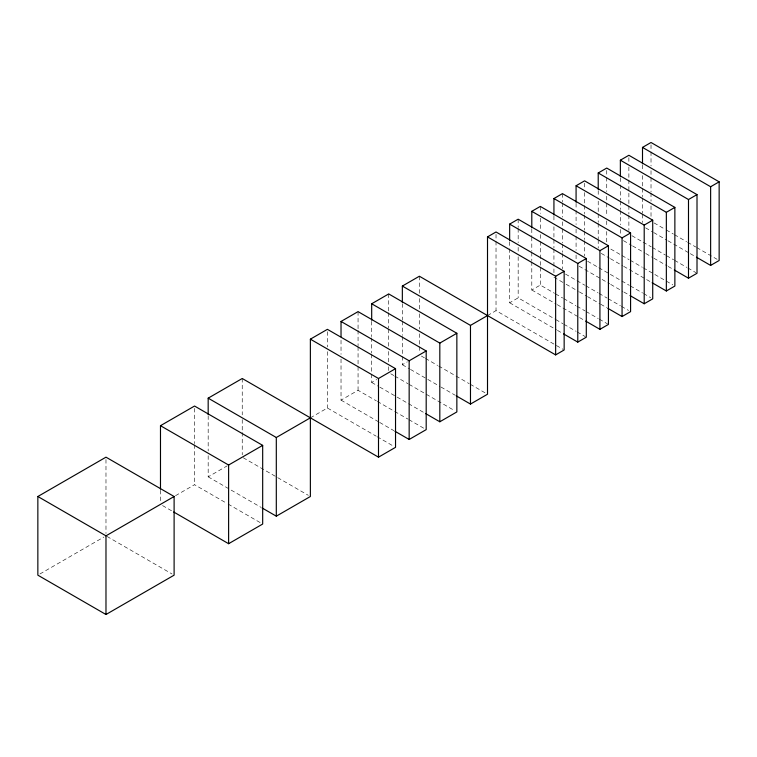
<?xml version="1.0" encoding="UTF-8"?>
<svg xmlns="http://www.w3.org/2000/svg" width="757" height="757" viewBox="0 0 757 757"><rect width="100%" height="100%" fill="white"/><g stroke="black" fill="none" stroke-linecap="round" stroke-linejoin="round"><path stroke-width="0.57" stroke-dasharray="3.79 2.84" d="M39.884 573.995L103.946 537.016M175.51 495.693L194.549 484.707L227.091 503.49M208.175 455.705L208.175 476.834L227.214 465.848M310.37 417.836L327.403 408.004L376.21 436.183M341.029 359.036L341.029 400.131L358.061 390.3L376.361 400.869M371.687 354.257L371.687 382.436L376.693 379.541M402.346 356.519L402.346 364.732L407.351 361.837M487.508 315.565L496.024 310.644L563.142 349.393M509.65 248.769L509.65 302.781L518.167 297.861L554.777 319M531.793 261.818L531.793 289.997L540.309 285.077L554.54 293.3M654.067 222.927L665.252 229.38M666.274 229.967L673.389 234.074M674.411 234.67L686.608 241.71M687.63 242.297L695.759 246.99M696.781 247.577L717.116 259.32M645.551 227.838L652.676 231.954M653.688 232.541L666.908 240.168M667.929 240.754L689.277 253.084M690.299 253.671L695.38 256.604M631.925 235.711L642.097 241.578M643.109 242.164L651.247 246.858M652.269 247.454L665.488 255.081M666.501 255.667L673.616 259.774M674.638 260.361L686.836 267.41M687.858 267.997L695.995 272.69M623.408 240.622L631.546 245.325M632.568 245.911L644.765 252.952M645.787 253.538L652.903 257.654M653.916 258.241L667.135 265.868M668.157 266.455L673.238 269.388M610.804 249.081L620.967 254.948M621.989 255.535L629.105 259.642M630.127 260.228L642.324 267.278M643.346 267.864L672.831 284.887M601.266 253.406L609.404 258.109M610.426 258.695L622.623 265.735M623.645 266.322L651.096 282.172M587.64 261.279L597.812 267.145M598.825 267.732L629.332 285.342M630.354 285.928L642.551 292.978M643.573 293.565L650.689 297.671M579.124 266.19L609.631 283.809M610.653 284.395L622.85 291.436M623.872 292.022L628.953 294.956M565.498 274.062L584.82 285.209M585.842 285.796L598.039 292.845M599.061 293.432L607.19 298.126M608.212 298.712L620.409 305.762M621.431 306.348L628.547 310.455M553.935 277.213L565.119 283.676M566.141 284.263L578.339 291.303M579.36 291.89L586.476 295.996M587.489 296.593L599.695 303.633M600.708 304.219L606.811 307.739M555.562 293.886L562.678 297.993M563.7 298.58L575.897 305.629M576.919 306.216L585.047 310.909M586.069 311.496L598.267 318.546M599.289 319.132L607.426 323.826M531.793 289.997L556.196 304.087M557.218 304.674L578.566 317.003M579.588 317.59L584.669 320.523M555.789 319.586L562.905 323.693M563.927 324.28L576.124 331.329M577.146 331.916L585.284 336.61M509.65 302.781L556.423 329.787M557.445 330.374L562.527 333.307M421.412 356.074L424.459 357.834M425.481 358.421L437.678 365.47M438.7 366.057L454.966 375.444M455.988 376.03L469.208 383.667M470.22 384.253L485.474 393.063M402.346 364.732L409.461 368.839M410.483 369.425L426.749 378.822M427.771 379.408L439.968 386.458M440.99 387.045L455.222 395.258M390.754 373.778L393.801 375.538M394.823 376.125L408.042 383.752M409.054 384.338L454.815 410.758M371.687 382.436L378.803 386.543M379.825 387.13L424.563 412.962M377.383 401.456L393.649 410.852M394.671 411.439L407.891 419.066M408.903 419.652L424.157 428.462M341.029 400.131L378.651 421.857M379.673 422.444L393.905 430.667M377.232 436.77L393.498 446.166M243.252 457.758L308.336 495.333M208.175 476.834L261.051 507.37M228.103 504.077L261.667 523.447M162.518 505.544L172.691 511.42M106.992 536.429L172.076 573.995M651.02 144.842L651.02 150.709M651.02 151.883L651.02 165.972M651.02 170.675L651.02 176.542M651.02 177.715L651.02 191.805M651.02 192.978L651.02 201.201M651.02 205.895L651.02 217.638M642.504 165.026L642.504 170.893M642.504 175.586L642.504 187.329M642.504 188.502L642.504 196.725M642.504 197.899L642.504 213.162M642.504 214.335L642.504 222.558M628.878 157.626L628.878 162.32M628.878 167.023L628.878 178.756M628.878 179.929L628.878 204.589M628.878 205.762L628.878 213.985M628.878 215.158L628.878 230.421M620.362 177.81L620.362 183.677M620.362 184.85L620.362 200.113M620.362 201.286L620.362 209.509M620.362 210.683L620.362 224.772M620.362 229.466L620.362 234.168M606.736 170.41L606.736 176.277M606.736 177.45L606.736 191.54M606.736 196.243L606.736 202.11M606.736 203.283L606.736 216.199M606.736 220.902L606.736 226.769M606.736 231.462L606.736 243.205M598.219 190.594L598.219 196.46M598.219 201.154L598.219 212.897M598.219 214.07L598.219 222.293M598.219 223.466L598.219 238.729M598.219 239.903L598.219 248.126M584.593 183.194L584.593 187.887M584.593 192.581L584.593 204.324M584.593 205.497L584.593 213.72M584.593 214.893L584.593 230.156M584.593 231.33L584.593 239.553M584.593 240.726L584.593 255.989M576.077 203.378L576.077 209.244M576.077 210.418L576.077 224.507M576.077 229.201L576.077 235.077M576.077 236.25L576.077 250.34M576.077 255.033L576.077 259.736M562.451 193.631L562.451 201.845M562.451 203.018L562.451 217.108M562.451 221.81L562.451 227.677M562.451 228.851L562.451 242.94M562.451 244.114L562.451 252.336M562.451 253.51L562.451 268.773M553.935 216.161L553.935 222.028M553.935 226.721L553.935 238.464M553.935 239.638L553.935 247.861M553.935 249.034L553.935 273.693M540.309 206.415L540.309 213.455M540.309 218.148L540.309 229.891M540.309 234.594L540.309 240.461M540.309 241.634L540.309 266.294M540.309 267.467L540.309 285.077M531.793 228.945L531.793 235.985M531.793 237.159L531.793 251.248M531.793 252.422L531.793 260.645M518.167 219.199L518.167 227.412M518.167 228.586L518.167 242.675M518.167 247.378L518.167 252.072M518.167 256.765L518.167 297.861M509.65 241.72L509.65 247.596M496.024 234.329L496.024 240.196M496.024 241.369L496.024 310.644M419.378 276.229L419.378 293.839M419.378 298.542L419.378 309.111M419.378 313.805L419.378 329.068M419.378 333.761L419.378 345.504M419.378 346.678L419.378 352.554M402.346 303.68L402.346 320.116M402.346 321.29L402.346 335.379M402.346 336.553L402.346 355.336M388.72 293.934L388.72 311.543M388.72 312.717L388.72 327.98M388.72 329.153L388.72 346.772M388.72 351.466L388.72 362.035M388.72 366.729L388.72 371.422M371.687 321.375L371.687 336.638M371.687 337.811L371.687 353.084M358.061 311.629L358.061 329.248M358.061 330.421L358.061 345.684M358.061 346.857L358.061 390.3M341.029 340.253L341.029 354.342M327.403 331.68L327.403 346.943M327.403 351.645L327.403 408.004M242.24 378.5L242.24 414.902M242.24 419.596L242.24 431.339M242.24 432.512L242.24 454.825M208.175 415.782L208.175 451.002M194.549 408.383L194.549 443.611M194.549 444.785L194.549 484.707M160.484 490.281L160.484 502.023M105.98 459.518L105.98 533.486"/><path stroke-width="1.14" d="M37.85 496.507L105.98 457.171L174.11 496.507L174.11 575.169L105.98 614.504L37.85 575.169L37.85 496.507L105.98 535.833L174.11 496.507M160.484 489.107L160.484 425.699L194.549 406.036L262.679 445.371L262.679 524.043L228.614 543.706L173.703 512.006M208.175 414.609L208.175 398.163L242.24 378.5L378.5 457.171L395.533 447.34L395.533 368.668L327.403 329.333L310.37 339.164L310.37 496.507L276.305 516.17L262.073 507.956M341.029 336.733L341.029 321.46L358.061 311.629L426.191 350.964L426.191 429.635L409.159 439.467L394.927 431.253M371.687 320.202L371.687 303.765L388.72 293.934L456.85 333.269L456.85 411.931L439.817 421.772L425.585 413.549M402.346 302.497L402.346 286.061L419.378 276.229L555.638 354.901L564.154 349.98L564.154 271.309L496.024 231.983L487.508 236.894L487.508 394.236L470.476 404.068L456.244 395.845M509.65 240.546L509.65 224.11L518.167 219.199L586.297 258.525L586.297 337.196L577.78 342.117L563.549 333.894M531.793 227.762L531.793 211.326L540.309 206.415L608.439 245.741L608.439 324.412L599.923 329.333L585.691 321.11M553.935 214.979L553.935 198.542L562.451 193.631L630.581 232.957L630.581 311.629L622.065 316.549L607.833 308.326M576.077 202.195L576.077 185.758L584.593 180.847L652.723 220.173L652.723 298.845L644.207 303.765L629.975 295.542M598.219 189.411L598.219 172.975L606.736 168.063L674.866 207.399L674.866 286.061L666.349 290.981L652.118 282.758M620.362 176.627L620.362 160.191L628.878 155.28L697.008 194.615L697.008 273.277L688.492 278.197L674.26 269.975M642.504 163.843L642.504 147.407L651.02 142.496L719.15 181.831L719.15 260.493L710.634 265.414L696.402 257.191M160.484 425.699L228.614 465.035L262.679 445.371M208.175 398.163L276.305 437.499L310.37 417.836M310.37 339.164L378.5 378.5L395.533 368.668M341.029 321.46L409.159 360.796L426.191 350.964M371.687 303.765L439.817 343.101L456.85 333.269M402.346 286.061L470.476 325.396L487.508 315.565M487.508 236.894L555.638 276.229L564.154 271.309M509.65 224.11L577.78 263.445L586.297 258.525M531.793 211.326L599.923 250.662L608.439 245.741M553.935 198.542L622.065 237.878L630.581 232.957M576.077 185.758L644.207 225.094L652.723 220.173M598.219 172.975L666.349 212.31L674.866 207.399M620.362 160.191L688.492 199.526L697.008 194.615M642.504 147.407L710.634 186.742L719.15 181.831M710.634 186.742L710.634 265.414M688.492 199.526L688.492 278.197M666.349 212.31L666.349 290.981M644.207 225.094L644.207 303.765M622.065 237.878L622.065 316.549M599.923 250.662L599.923 329.333M577.78 263.445L577.78 342.117M555.638 276.229L555.638 354.901M470.476 325.396L470.476 404.068M439.817 343.101L439.817 421.772M409.159 360.796L409.159 439.467M378.5 378.5L378.5 457.171M276.305 437.499L276.305 516.17M228.614 465.035L228.614 543.706M105.98 535.833L105.98 614.504"/></g></svg>
